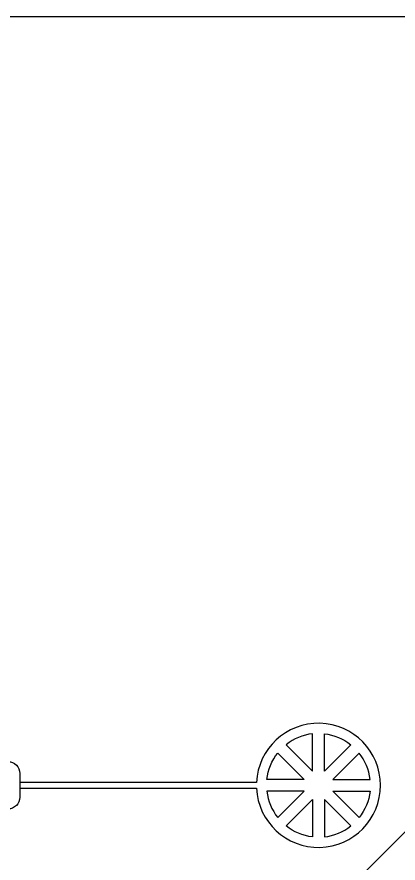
# Model space of a CAD drawing. Extents: x 135699 to 160699, y 112501 to 137501.
# Drawn here: x 150524 to 153747, y 130344 to 137501 of the extents above; entities that cross this region are included whole.
import ezdxf

# ---------------------------------------------------------------- set-up
doc = ezdxf.new("R2010")
doc.units = 13
doc.layers.add('Inlets', color=132, linetype='Continuous')
doc.layers.add('Main', color=140, linetype='Continuous')

msp = doc.modelspace()

# ---------------------------------------------------------------- linework, layer by layer
for p, q in [((160699.1, 137501.3), (135699.1, 137501.3)), ((135699.1, 112501.3), (160699.1, 137501.3))]:
    msp.add_line(p, q)
at = {"layer": 'Inlets'}
for points in [[(152549.7, 130976.3, 41.976177), (152549.7, 131026.3), (150549.1, 131026.3), (150549.1, 130976.3)], [(152800.8, 131345.2), (153024.2, 131121.8), (153024.2, 131437.7, 0.140326)], [(153124, 131437.7, -0.140326), (153347.4, 131345.2), (153124, 131121.8)], [(152730.2, 131274.6), (152953.6, 131051.2), (152637.7, 131051.2, -0.140326)], [(153418, 131274.6), (153194.6, 131051.2), (153510.5, 131051.2, 0.140326)], [(152730.2, 130728), (152953.6, 130951.4), (152637.7, 130951.4, 0.140326)], [(153418, 130728), (153194.6, 130951.4), (153510.5, 130951.4, -0.140326)], [(153024.2, 130564.9, -0.140326), (152800.8, 130657.4), (153024.2, 130880.8)], [(153347.4, 130657.4), (153124, 130880.8), (153124, 130564.9, 0.140326)]]:
    msp.add_lwpolyline(points, format="xyb", close=True, dxfattribs=at)
at = {"layer": 'Main'}
msp.add_lwpolyline([(150449.1, 131201.3, -0.414214), (150549.1, 131101.3), (150549.1, 130901.3, -0.414214), (150449.1, 130801.3), (145949.1, 130801.3, -0.414214), (145849.1, 130901.3), (145849.1, 131101.3, -0.414214), (145949.1, 131201.3)], format="xyb", close=True, dxfattribs=at)

doc.saveas('drawing.dxf')
